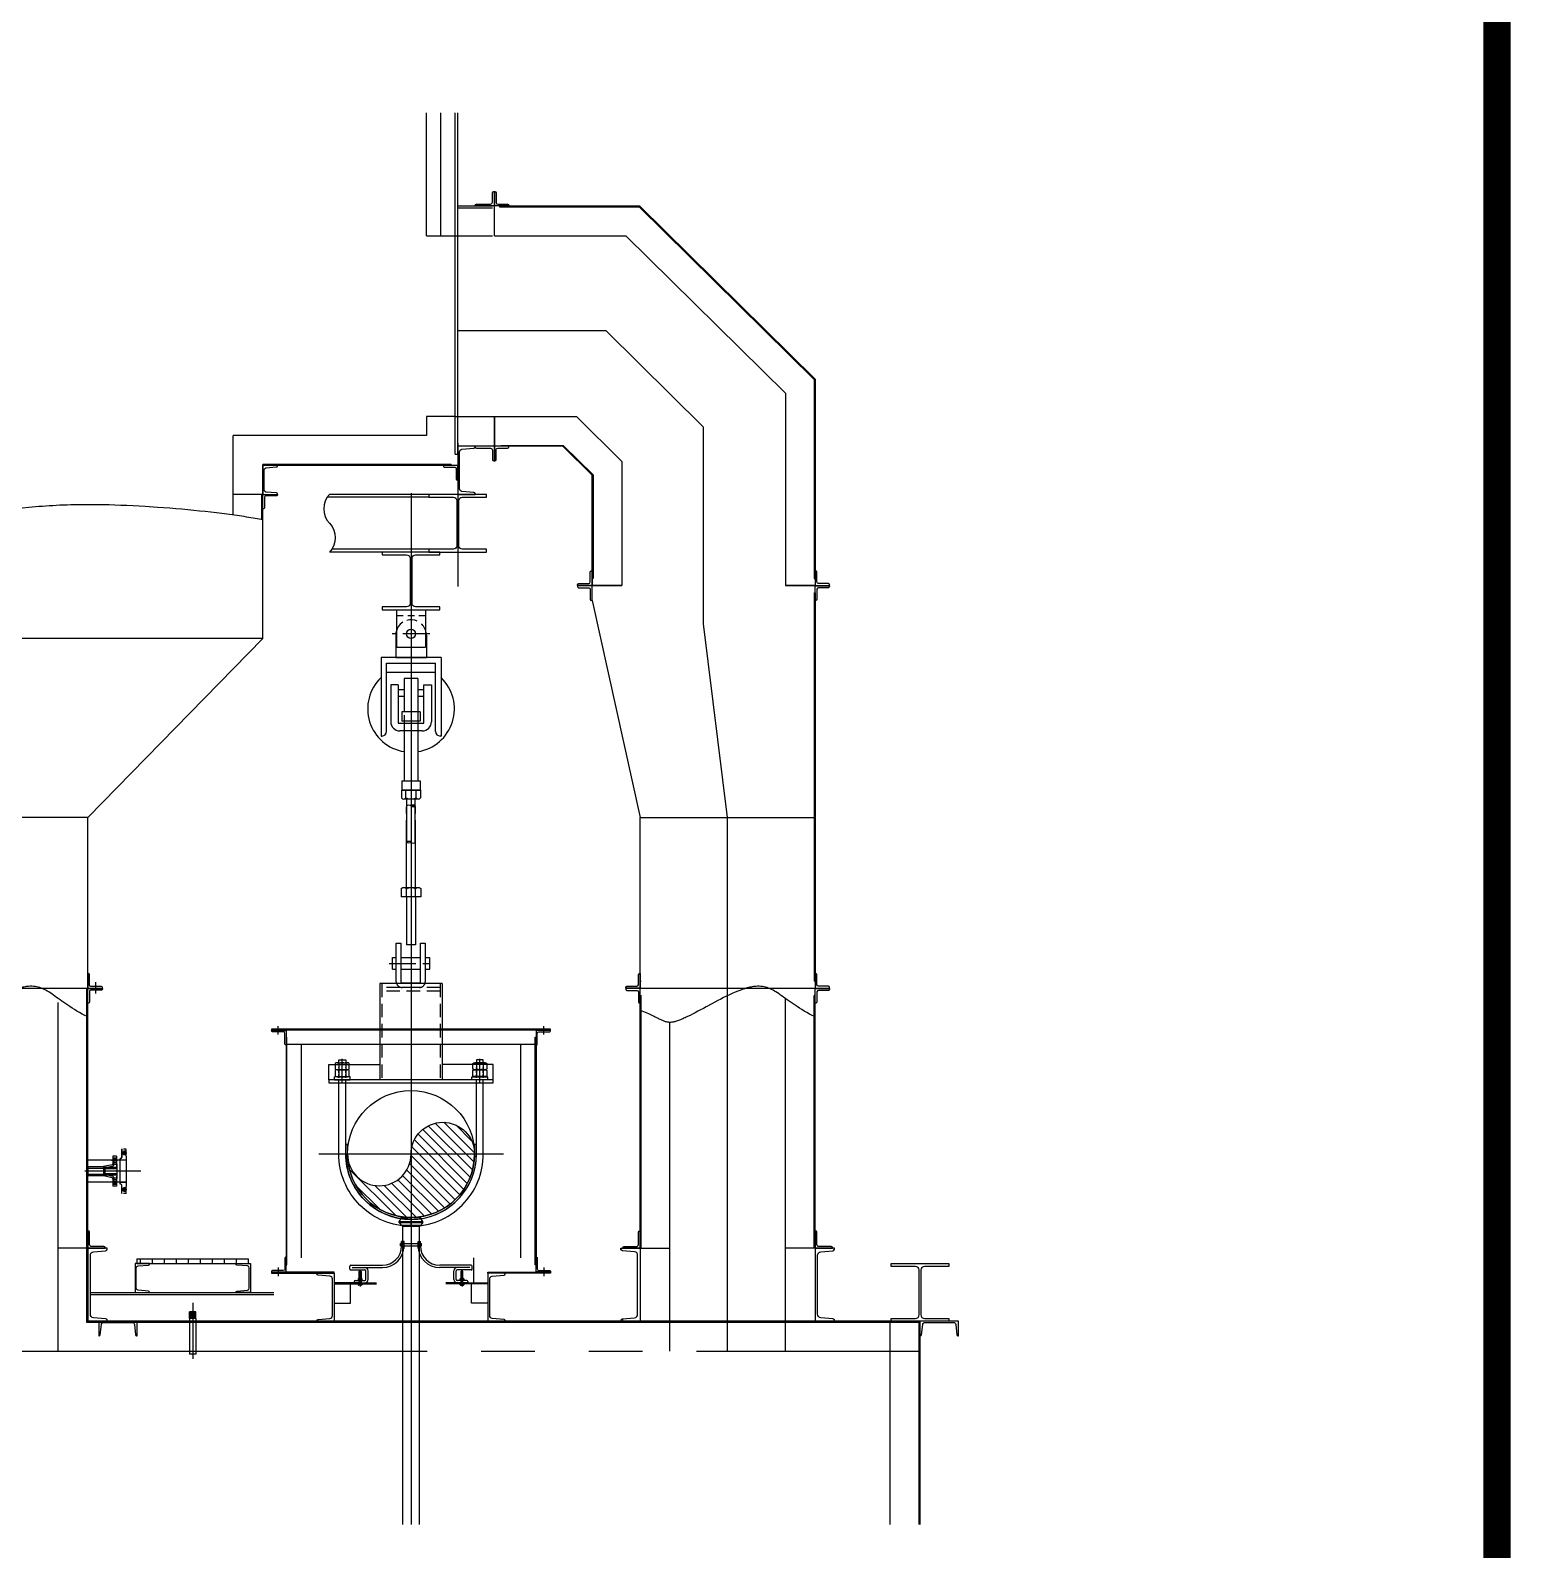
# Model space of a CAD drawing. Header units: millimetres. Extents: x 0 to 134087, y -49114 to 20834.
# Drawn here: x 88689 to 89651, y -39873 to -38886 of the extents above; entities that cross this region are included whole.
import ezdxf

# ---------------------------------------------------------------- set-up
doc = ezdxf.new("R2010")
doc.units = ezdxf.units.MM
doc.header["$LTSCALE"] = 35
for name, pattern in [('CENTER', [7, 4, -1, 1, -1]), ('JNK-CENTER', [34, 30, -1.5, 1, -1.5]), ('JNK-HIDDEN', [3, 2, -1]), ('JNK-PHANTOM', [15, 10, -1, 1, -1, 1, -1]), ('PHA', [30, 20, -2, 2, -2, 2, -2])]:
    doc.linetypes.add(name, pattern=pattern)
for name, color, linetype in [('C', 1, 'CENTER'), ('CEN-R', 1, 'JNK-CENTER'), ('CON-C', 4, 'Continuous'), ('CON-G', 3, 'Continuous'), ('CON-W', 7, 'Continuous'), ('CON-Y', 2, 'Continuous'), ('CONT-Y', 2, 'Continuous'), ('Dim-W', 7, 'Continuous'), ('HID-Y', 2, 'JNK-HIDDEN'), ('MIS-B', 5, 'Continuous'), ('PAN-W', 6, 'PHA'), ('PHA-M', 6, 'JNK-PHANTOM'), ('PHA-W', 7, 'JNK-PHANTOM'), ('REF-R', 2, 'JNK-PHANTOM'), ('rev-1', 2, 'Continuous'), ('STL-OBJT', 7, 'Continuous'), ('TITLE', 7, 'Continuous')]:
    doc.layers.add(name, color=color, linetype=linetype)
doc.layers.add('CONT-G', color=3, linetype='Continuous', lineweight=25)

# ---------------------------------------------------------------- blocks, each defined once
blk = doc.blocks.new('TITLE')
at = {"color": 7, "const_width": 0.707}
blk.add_lwpolyline([(823.317, 17.329), (823.317, 577.171)], dxfattribs=at)
blk = doc.blocks.new('pipesece')
at = {"layer": 'CON-W'}
blk.add_lwpolyline([(0.5, 0, 0.44), (0, 0, -0.44), (-0.5, 0, -0.44), (0, 0)], format="xyb", dxfattribs=at)
blk.add_lwpolyline([(-0.45, 0, 0.31383), (0, 0, 0.31383)], format="xyb", close=True, dxfattribs=at)
blk = doc.blocks.new('A$C59B53160')
at = {"layer": 'PHA-M'}
for p, q in [((-23.6, 235.8, -596.2), (-23.6, 659.9, -596.2)), ((23.6, 235.8, -596.2), (23.6, 659.9, -596.2)), ((-50.8, 229.2, -596.2), (-50.8, 186.1, -596.2)), ((-50.8, 186.1, -596.2), (50.8, 186.1, -596.2)), ((38.4, 235.8, -596.2), (-38.4, 235.8, -596.2)), ((-23.7, 186.1, -596.2), (-23.7, 229.2, -596.2)), ((-23.7, 186.1, -596.2), (-23.7, -63.4, -596.2)), ((23.7, 186.1, -596.2), (23.7, 229.2, -596.2)), ((23.7, 186.1, -596.2), (23.7, -63.4, -596.2)), ((50.8, 229.2, -596.2), (50.8, 186.1, -596.2)), ((-23.7, -63.4, -596.2), (23.7, -63.4, -596.2))]:
    blk.add_line(p, q, dxfattribs=at)
for centre, radius, start, end in [((-37.3, 218.6, -596.2), 17.2, 38.08711, 141.91289), ((0, 189.6, -596.2), 46.2, 59.10912, 120.89088), ((37.3, 218.6, -596.2), 17.2, 38.08711, 141.91289)]:
    blk.add_arc(centre, radius, start, end, dxfattribs=at)
at = {"layer": 'PHA-W', "xscale": 47.25751289335312, "yscale": 47.25751289335312, "zscale": 47.25751289335312}
blk.add_blockref('pipesece', (0, 659.9, -596.2), dxfattribs=at)
blk = doc.blocks.new('pipesec')
at = {"layer": 'CON-W'}
for p, q in [((0.121, 0.485), (0.485, 0.121)), ((0.244, 0.437), (0.437, 0.244)), ((0.248, 0.284), (0.499, 0.033)), ((0.23, 0.153), (0.489, -0.105)), ((0.247, 0.211), (0.498, -0.041)), ((0.012, 0), (0.36, -0.347)), ((0.075, 0.011), (0.394, -0.308)), ((0.126, 0.034), (0.425, -0.264)), ((0.169, 0.066), (0.451, -0.216)), ((0.204, 0.105), (0.473, -0.163)), ((-0.193, -0.092), (0.181, -0.466)), ((-0.156, -0.055), (0.232, -0.443)), ((-0.111, -0.026), (0.279, -0.415)), ((-0.056, -0.006), (0.321, -0.383)), ((-0.243, -0.191), (0.063, -0.496)), ((-0.223, -0.136), (0.125, -0.484)), ((-0.25, -0.258), (-0.008, -0.5)), ((-0.227, -0.355), (-0.105, -0.477))]:
    blk.add_line(p, q, dxfattribs=at)
blk.add_lwpolyline([(0, 0.5, -1), (0, 0, 1), (0, -0.5, 1)], format="xyb", dxfattribs=at)
blk = doc.blocks.new('A$C3B5754AF')
at = {"layer": 'CON-G'}
for p, q in [((-81.1, 32), (-27.5, 32)), ((-72.3, 28.6), (-72.3, -0.6)), ((-36.3, 28.6), (-36.3, -0.6)), ((-81.1, -4), (-27.5, -4)), ((-81.1, -4), (-27.5, -4)), ((-81.1, -40), (-27.5, -40)), ((-72.3, -7.4), (-72.3, -36.6)), ((-36.3, -7.4), (-36.3, -36.6))]:
    blk.add_line(p, q, dxfattribs=at)
for points in [[(-18.3, 28.6, 0.372659), (-36.3, 28.6, 0.186242), (-72.3, 28.6, 0.372659), (-90.3, 28.6), (-90.3, -0.6, 0.372659), (-72.3, -0.6, 0.186242), (-36.3, -0.6, 0.372659), (-18.3, -0.6)], [(-18.3, -7.4, 0.372659), (-36.3, -7.4, 0.186242), (-72.3, -7.4, 0.372659), (-90.3, -7.4), (-90.3, -36.6, 0.372659), (-72.3, -36.6, 0.186242), (-36.3, -36.6, 0.372659), (-18.3, -36.6)]]:
    blk.add_lwpolyline(points, format="xyb", close=True, dxfattribs=at)
blk = doc.blocks.new('A$C4ECB5571')
at = {"layer": 'CON-W', "color": 3}
for p, q in [((140, 128), (-188, 128)), ((-188, 64), (-188, 128)), ((-188, 64), (140, 64)), ((140, 64), (140, 128))]:
    blk.add_line(p, q, dxfattribs=at)
blk.add_lwpolyline([(-96, 416), (-96, 480), (48, 480), (48, 416)], dxfattribs=at)
at = {"layer": 'Dim-W', "color": 1}
for p, q in [((-24, 0), (-24, 501)), ((-24, 56), (-24, 480))]:
    blk.add_line(p, q, dxfattribs=at)
at = {"layer": 'HID-Y', "color": 2}
for points in [[(-96, 0), (-96, 320)], [(48, 0), (48, 320)]]:
    blk.add_lwpolyline(points, dxfattribs=at)
at = {"layer": 'CON-W', "xscale": 4, "yscale": 4, "zscale": 4}
blk.add_blockref('A$C3B5754AF', (193, 288), dxfattribs=at)
blk = doc.blocks.new('A$C2FB86E72')
at = {"layer": 'C'}
blk.add_line((-114.5, 991.2), (119.8, 991.2), dxfattribs=at)
at = {"layer": 'CEN-R'}
for p, q in [((0, 1089.2), (0, -530.2)), ((480.2, 0), (-480.2, 0))]:
    blk.add_line(p, q, dxfattribs=at)
at = {"layer": 'CON-G'}
for p, q in [((-427.7, 386.2), (-427.7, 466.2)), ((427.7, 386.2), (-427.7, 386.2)), ((-427.7, 386.2), (-427.7, 370.2)), ((-427.7, 370.2), (427.7, 370.2)), ((427.7, 370.2), (427.7, 386.2)), ((-330.2, 50), (-339.7, 50)), ((-339.7, 0), (-339.7, 50)), ((-330.2, 0), (-330.2, 50)), ((339.7, 50), (330.2, 50)), ((330.2, 50), (330.2, 0))]:
    blk.add_line(p, q, dxfattribs=at)
for points in [[(0, -375.7, -0.414214), (-375.7, 0), (-375.7, 370.2)], [(0, -339.7, -0.414214), (-339.7, 0), (-339.7, 370.2)], [(0, -339.7, 0.414214), (339.7, 0), (339.7, 370.2)], [(0, -375.7, 0.414214), (375.7, 0), (375.7, 370.2)]]:
    blk.add_lwpolyline(points, format="xyb", dxfattribs=at)
blk.add_circle((0, 0), 330.2, dxfattribs=at)
for radius in [339.7, 330.2]:
    blk.add_arc((0, 0), radius, 180, 0, dxfattribs=at)
at = {"layer": 'CON-W', "color": 3}
for p, q in [((-427.7, 466.2), (-162, 466.2)), ((427.7, 466.2), (161.9, 466.2)), ((427.7, 386.2), (427.7, 466.2))]:
    blk.add_line(p, q, dxfattribs=at)
at = {"layer": 'CONT-G'}
for p, q in [((-162, 886.2), (-162, 386.2)), ((161.9, 886.2), (-162, 886.2)), ((161.9, 886.2), (161.9, 386.2))]:
    blk.add_line(p, q, dxfattribs=at)
at = {"layer": 'HID-Y', "color": 2}
for p, q in [((-151.6, 886.2), (-151.6, 386.2)), ((151.6, 886.2), (151.6, 386.2)), ((151.6, 866.2), (-151.6, 866.2)), ((151.6, 846.2), (-151.6, 846.2))]:
    blk.add_line(p, q, dxfattribs=at)
at = {"layer": 'MIS-B', "color": 4}
blk.add_line((339.7, 0), (339.7, 50), dxfattribs=at)
at = {"layer": 'PAN-W'}
for p, q in [((-96.9, 1021.2), (-76.9, 1021.2)), ((-96.9, 961.2), (-96.9, 1021.2)), ((-96.9, 961.2), (-76.9, 961.2)), ((-52.9, 1021.2), (50, 1021.2)), ((-52.9, 961.2), (50, 961.2)), ((74, 1021.2), (96.9, 1021.2)), ((74, 961.2), (96.9, 961.2)), ((96.9, 961.2), (96.9, 1021.2))]:
    blk.add_line(p, q, dxfattribs=at)
blk.add_lwpolyline([(-52.9, 896.2, 0.414214), (-46.9, 890.2), (44, 890.2, 0.414214), (50, 896.2), (50, 1096.2), (74, 1096.2), (74, 896.2, -0.414214), (44, 866.2), (-46.9, 866.2, -0.414214), (-76.9, 896.2), (-76.9, 1096.2), (-52.9, 1096.2)], format="xyb", close=True, dxfattribs=at)
at = {"xscale": -660.4, "yscale": 660.4, "zscale": 660.4, "rotation": 90}
blk.add_blockref('pipesec', (0, 0), dxfattribs=at)
at = {"layer": 'CON-W', "yscale": 0.25, "zscale": 0.25}
for p, xscale in [((-351.7, 370.2), 0.25), ((351.7, 370.2), -0.25)]:
    blk.add_blockref('A$C4ECB5571', p, dxfattribs=dict(at, xscale=xscale))
blk = doc.blocks.new('SP-FE2')
at = {"color": 1, "linetype": 'CENTER'}
blk.add_line((97.4, -104.1), (-97.6, -104.1), dxfattribs=at)
at = {"layer": 'CEN-R'}
blk.add_line((0, 58), (0, -1229), dxfattribs=at)
at = {"layer": 'CON-Y'}
blk.add_circle((-0.1, -104.1), 23.8, dxfattribs=at)
for start, end in [(133.81816, 260.83148), (279.1699, 46.18184)]:
    blk.add_arc((0, -494.1), 225.5, start, end, dxfattribs=at)
at = {"layer": 'CONT-Y'}
for p, q in [((-75, 20.9), (-75, -173)), ((-75, 20.9), (75, 20.9)), ((75, 20.9), (75, -173)), ((-40.3, -11.3), (-75, -11.3)), ((18.1, -11.3), (-17.5, -11.3)), ((75, -11.3), (40, -11.3)), ((-79.5, -110.9), (-79.5, -226.9)), ((79.5, -110.9), (79.5, -226.9)), ((156.1, -226.9), (-156.1, -226.9)), ((-156.1, -226.9), (-156.1, -635.6)), ((-79.5, -226.9), (79.5, -226.9)), ((-75, -173), (75, -173)), ((156.1, -226.9), (156.1, -635.6)), ((-127.4, -255.9), (127.4, -255.9)), ((-127.4, -611.6), (-127.4, -255.9)), ((-127.4, -303.9), (127.4, -303.9)), ((127.4, -611.6), (127.4, -255.9)), ((-105.8, -370.1), (-105.8, -561)), ((-66.7, -370.1), (-105.8, -370.1)), ((-66.7, -370.1), (-66.7, -569.1)), ((-66.7, -394), (-35.9, -394)), ((35.9, -336.4), (-35.9, -336.4)), ((-35.9, -336.4), (-35.9, -510.3)), ((35.9, -336.4), (35.9, -510.3)), ((35.9, -394), (66.7, -394)), ((66.7, -569.1), (66.7, -370.1)), ((66.7, -370.1), (105.8, -370.1)), ((105.8, -370.1), (105.8, -561)), ((-66.7, -427.5), (-35.9, -427.5)), ((35.9, -427.5), (66.7, -427.5)), ((47.9, -510.3), (-47.9, -510.3)), ((-47.9, -510.3), (-47.9, -558.2)), ((-35.9, -526.6), (-35.9, -869)), ((35.9, -499), (35.9, -869)), ((47.9, -510.3), (47.9, -558.2)), ((-66.7, -569.1), (66.7, -569.1)), ((57.9, -608.9), (-57.9, -608.9)), ((47.9, -558.2), (-47.9, -558.2)), ((-35.9, -558.2), (-35.9, -569.1)), ((-35.9, -608.9), (-35.9, -869)), ((35.9, -558.2), (35.9, -569.1)), ((35.9, -608.9), (35.9, -869)), ((-156.1, -635.6), (-151.4, -635.6)), ((156.1, -635.6), (151.4, -635.6)), ((-47.9, -869), (47.9, -869)), ((-47.9, -869), (-47.9, -916.9)), ((47.9, -869), (47.9, -916.9)), ((49, -916.9), (-49, -916.9)), ((-49, -916.9), (-49, -957.6)), ((-47.9, -916.9), (47.9, -916.9)), ((-27, -957.6), (-27, -916.9)), ((27, -957.6), (27, -916.9)), ((49, -916.9), (49, -957.6)), ((38, -963.2), (-38, -963.2)), ((25.6, -963.2), (-25.6, -963.2)), ((-22.2, -1186.9), (-22.2, -963.2)), ((22.2, -1186.9), (22.2, -963.2))]:
    blk.add_line(p, q, dxfattribs=at)
for centre, radius, start, end in [((0, -110.9), 79.5, 146.99817, 180), ((0, -110.9), 79.5, 122.59536, 146.99817), ((0, -110.9), 79.5, 66.30972, 106.00822), ((0, -110.9), 79.5, 33.00183, 46.57738), ((0, -110.9), 79.5, 0, 33.00183), ((-151.4, -611.6), 24, 270, 0), ((-57.9, -561), 47.9, 180, 270), ((57.9, -561), 47.9, 270, 0), ((151.4, -611.6), 24, 180, 270), ((-38, -949.6), 13.6, 216.07813, 323.92187), ((0, -894.9), 68.3, 246.67488, 293.32512), ((38, -949.6), 13.6, 216.07813, 323.92187)]:
    blk.add_arc(centre, radius, start, end, dxfattribs=at)
blk.add_ellipse((-11.1, -1186.9), major_axis=(-11.1, 0), ratio=0.480082, dxfattribs=at)
blk.add_ellipse((11.1, -1186.9), major_axis=(11.1, 0), ratio=0.480082, start_param=3.141593, end_param=6.283185, dxfattribs=at)
blk = doc.blocks.new('A$C1C12395C')
at = {"layer": 'CEN-R'}
blk.add_line((0, 0), (0, 44.4), dxfattribs=at)
at = {"layer": 'CONT-G'}
for p, q in [((-61.1, 24.3), (-46.8, 44.4)), ((-61.1, 19.3), (-61.1, 24.3)), ((-61.1, 24.3), (61.1, 24.3)), ((-61.1, 19.3), (61.1, 19.3)), ((-61.1, 19.3), (-51, 5)), ((-44.4, 0), (-51, 5)), ((-51, 5), (51, 5)), ((-46.8, 44.4), (46.8, 44.4)), ((-44.4, 0), (44.4, 0)), ((44.4, 0), (51, 5)), ((61.1, 24.3), (46.8, 44.4)), ((61.1, 19.3), (51, 5)), ((61.1, 19.3), (61.1, 24.3))]:
    blk.add_line(p, q, dxfattribs=at)
blk = doc.blocks.new("4'' O2")
at = {"layer": 'CEN-R'}
blk.add_line((275.61, 0), (0, 0), dxfattribs=at)
at = {"layer": 'CON-Y'}
for p, q in [((176, 71.15), (176, 114.5)), ((176, 114.5), (176, 71.95)), ((200, 57.15), (0, 57.15)), ((167, -67.45), (167, 67.45)), ((171.5, 67.45), (167, 67.45)), ((200, 58.05), (167, 58.05)), ((200, -78.6), (200, 78.6)), ((200, -78.6), (200, 78.6)), ((200, -57.15), (0, -57.15)), ((200, -58.05), (167, -58.05)), ((171.5, -67.45), (167, -67.45)), ((176, -114.5), (176, -71.95)), ((200, -78.6), (198.4, -78.6)), ((198.4, -114.5), (198.4, -78.6))]:
    blk.add_line(p, q, dxfattribs=at)
for centre, start, end in [((171.5, 71.95), 270, 0), ((171.5, -71.95), 0, 90)]:
    blk.add_arc(centre, 4.5, start, end, dxfattribs=at)
at = {"layer": 'HID-Y', "ltscale": 0.2}
for p, q in [((203, 95.25), (173, 95.25)), ((198.4, 114.5), (176, 114.5)), ((198.4, 104.75), (176, 104.75)), ((198.4, 85.75), (176, 85.75)), ((198.4, 78.6), (198.4, 114.5)), ((200, 78.6), (198.4, 78.6)), ((203, -95.25), (173, -95.25)), ((198.4, -85.75), (176, -85.75)), ((198.4, -104.75), (176, -104.75)), ((198.4, -114.5), (176, -114.5))]:
    blk.add_line(p, q, dxfattribs=at)
for points in [[(198.4, 85.75), (198.4, 104.75), (176, 85.75), (176, 104.75)], [(198.4, -104.75), (198.4, -85.75), (176, -104.75), (176, -85.75)]]:
    blk.add_solid(points, dxfattribs=at)
blk = doc.blocks.new('N-FLG SIDE 1.00 300 WNRF')
at = {"layer": 'CEN-R'}
for p, q in [((-44.5, 2), (-44.5, -19.5)), ((0, 21.8), (0, -163.5)), ((44.5, 2), (44.5, -19.5))]:
    blk.add_line(p, q, dxfattribs=at)
at = {"layer": 'CON-Y'}
for p, q in [((-25.4, 0), (-25.4, -1.6)), ((-25.4, 0), (25.4, 0)), ((-13.3, 0), (-13.3, -61.9)), ((13.3, 0), (13.3, -61.9)), ((25.4, 0), (25.4, -1.6)), ((-62, -1.6), (-62, -17.5)), ((-62, -1.6), (-25.4, -1.6)), ((-62, -17.5), (-30.5, -17.5)), ((-54, -1.6), (-54, -17.5)), ((-34.9, -1.6), (-34.9, -17.5)), ((-26.1, -21), (-16.8, -61.9)), ((-16.8, -61.9), (16.8, -61.9)), ((26.1, -21), (16.8, -61.9)), ((25.4, -1.6), (62, -1.6)), ((30.5, -17.5), (62, -17.5)), ((35, -1.6), (35, -17.5)), ((54, -1.6), (54, -17.5)), ((62, -1.6), (62, -17.5)), ((-16.7, -150), (16.7, -150))]:
    blk.add_line(p, q, dxfattribs=at)
blk.add_lwpolyline([(-16.7, -150), (-16.7, -61.9), (16.7, -61.9), (16.7, -150)], dxfattribs=at)
for centre, start, end in [((-30.5, -22), 12.87675, 90), ((30.5, -22), 90, 167.12325)]:
    blk.add_arc(centre, 4.5, start, end, dxfattribs=at)
blk = doc.blocks.new('A$C3C2347C1')
at = {"layer": 'CON-G'}
blk.add_blockref('N-FLG SIDE 1.00 300 WNRF', (0, 150), dxfattribs=at)
blk = doc.blocks.new('N-FLG SIDE 1.50 300 WNRF')
at = {"layer": 'CEN-R'}
for p, q in [((-57.1, 3), (-57.1, -27)), ((0, 15), (0, -166)), ((57.2, 3), (57.2, -27))]:
    blk.add_line(p, q, dxfattribs=at)
at = {"layer": 'CON-G'}
blk.add_line((-24.2, -68.3), (24.2, -68.3), dxfattribs=at)
at = {"layer": 'CON-Y'}
for p, q in [((-36.5, 0), (-36.5, -1.6)), ((-36.5, 0), (36.5, 0)), ((-20.4, 0), (-20.4, -68.3)), ((20.5, 0), (20.5, -68.3)), ((36.5, 0), (36.5, -1.6)), ((-78, -1.6), (-36.5, -1.6)), ((-78, -1.6), (-78, -21)), ((-78, -21), (-38.5, -21)), ((-68.1, -1.6), (-68.1, -21)), ((-46.1, -1.6), (-46.1, -21)), ((-34.2, -24.5), (-24.2, -68.3)), ((-24.2, -68.3), (24.2, -68.3)), ((-24.2, -150), (-24.2, -68.3)), ((34.2, -24.5), (24.2, -68.3)), ((24.2, -68.3), (24.2, -150)), ((36.5, -1.6), (78, -1.6)), ((38.5, -21), (78, -21)), ((46.2, -1.6), (46.2, -21)), ((68.2, -1.6), (68.2, -21)), ((78, -1.6), (78, -21)), ((-24.2, -150), (24.2, -150))]:
    blk.add_line(p, q, dxfattribs=at)
for centre, start, end in [((-38.5, -25.5), 12.86184, 90), ((38.5, -25.5), 90, 167.13816)]:
    blk.add_arc(centre, 4.5, start, end, dxfattribs=at)
blk = doc.blocks.new('A$C0E694495')
at = {"layer": 'CON-G'}
blk.add_blockref('N-FLG SIDE 1.50 300 WNRF', (0, 150), dxfattribs=at)
blk = doc.blocks.new('seal boots-1')
at = {"layer": 'CEN-R'}
for p, q in [((-265, -146.2), (-265, -233.6)), ((265, -146.2), (265, -233.6))]:
    blk.add_line(p, q, dxfattribs=at)
at = {"layer": 'CON-C'}
for p, q in [((-55, -22.9), (-55, -10.4)), ((-55, -10.4), (55, -10.4)), ((-55, -22.9), (55, -22.9)), ((55, -22.9), (55, -10.4))]:
    blk.add_line(p, q, dxfattribs=at)
at = {"layer": 'CON-G'}
for p, q in [((-49, -23), (-49, 0)), ((-36.5, 0), (-49, 0)), ((-36.5, -35.5), (-36.5, 0)), ((36.5, -35.5), (36.5, 0)), ((36.5, 0), (49, 0)), ((49, -23), (49, 0)), ((-318, -143), (-318, -128)), ((-313, -123), (-149, -123)), ((-313, -148), (-240, -148)), ((-305.5, -135.5), (-149, -135.5)), ((-260, -155.9), (-270, -155.9)), ((-235, -197.4), (-235, -153)), ((-222.5, -197.4), (-222.5, -153)), ((313, -123), (149, -123)), ((305.5, -135.5), (149, -135.5)), ((222.5, -197.4), (222.5, -153)), ((235, -197.4), (235, -153)), ((313, -148), (240, -148)), ((260, -155.9), (270, -155.9)), ((318, -143), (318, -128)), ((-260, -214.9), (-400, -214.9)), ((-290, -202.4), (-240, -202.4)), ((-272.4, -192.4), (-257.6, -192.4)), ((-272.4, -202.4), (-257.6, -202.4)), ((-257.6, -226.9), (-272.4, -226.9)), ((-270, -193.3), (-270, -201.5)), ((-260, -193.3), (-260, -201.5)), ((290, -202.4), (240, -202.4)), ((272.4, -192.4), (257.6, -192.4)), ((272.4, -202.4), (257.6, -202.4)), ((257.6, -226.9), (272.4, -226.9)), ((260, -193.3), (260, -201.5)), ((260, -214.9), (400, -214.9)), ((270, -193.3), (270, -201.5))]:
    blk.add_line(p, q, dxfattribs=at)
at = {"layer": 'CON-G', "color": 7}
for points in [[(-270, -216.6), (-269, -214.9), (-269, -154.9)], [(-260, -216.6), (-261, -214.9), (-261, -154.9)], [(260, -216.6), (261, -214.9), (261, -154.9)], [(270, -216.6), (269, -214.9), (269, -154.9)]]:
    blk.add_lwpolyline(points, dxfattribs=at)
at = {"layer": 'CON-G'}
for points in [[(-270, -226), (-270, -155.9), (-269, -154.9), (-261, -154.9), (-260, -155.9), (-260, -226)], [(270, -226), (270, -155.9), (269, -154.9), (261, -154.9), (260, -155.9), (260, -226)], [(-400, -219.9), (-180, -219.9)], [(-400, -319.9), (-315, -319.9), (-315, -219.9)], [(400, -219.9), (180, -219.9)], [(400, -319.9), (315, -319.9), (315, -219.9)]]:
    blk.add_lwpolyline(points, dxfattribs=at)
for points in [[(-295, -207.4), (-295, -209.9, 0.414214), (-290, -214.9), (-180, -214.9)], [(295, -207.4), (295, -209.9, -0.414214), (290, -214.9), (180, -214.9)]]:
    blk.add_lwpolyline(points, format="xyb", dxfattribs=at)
for points in [[(-255, -193.3, 0.372659), (-260, -193.3, 0.186242), (-270, -193.3, 0.372659), (-275, -193.3), (-275, -201.5, 0.372659), (-270, -201.5, 0.186242), (-260, -201.5, 0.372659), (-255, -201.5)], [(-275, -226, 0.372659), (-270, -226, 0.186242), (-260, -226, 0.372659), (-255, -226), (-255, -219.9), (-275, -219.9)], [(255, -193.3, -0.372659), (260, -193.3, -0.186242), (270, -193.3, -0.372659), (275, -193.3), (275, -201.5, -0.372659), (270, -201.5, -0.186242), (260, -201.5, -0.372659), (255, -201.5)], [(275, -226, -0.372659), (270, -226, -0.186242), (260, -226, -0.372659), (255, -226), (255, -219.9), (275, -219.9)]]:
    blk.add_lwpolyline(points, format="xyb", close=True, dxfattribs=at)
for centre, radius, start, end in [((-149, -23), 100, 270, 0), ((-149, -23), 112.5, 270, 0), ((149, -23), 112.5, 180, 270), ((149, -23), 100, 180, 270), ((-313, -128), 5, 90, 180), ((-313, -143), 5, 180, 270), ((-240, -153), 17.5, 0, 90), ((-240, -153), 5, 0, 90), ((240, -153), 17.5, 90, 180), ((240, -153), 5, 90, 180), ((313, -128), 5, 0, 90), ((313, -143), 5, 270, 0), ((-290, -207.4), 5, 90, 180), ((-240, -197.4), 5, 270, 0), ((-240, -197.4), 17.5, 270, 0), ((240, -197.4), 17.5, 180, 270), ((240, -197.4), 5, 180, 270), ((290, -207.4), 5, 0, 90)]:
    blk.add_arc(centre, radius, start, end, dxfattribs=at)
at = {"layer": 'CONT-G'}
for points in [[(-400, -164.9), (-400, -414.9), (-490, -414.9), (-490, -411.9, -0.388879), (-483.6, -404.9), (-421.8, -399.5, 0.388879), (-409, -385.5), (-409, -194.3, 0.388879), (-421.8, -180.3), (-483.6, -174.9, -0.388879), (-490, -167.9), (-490, -164.9)], [(400, -164.9), (400, -414.9), (490, -414.9), (490, -411.9, 0.388879), (483.6, -404.9), (421.8, -399.5, -0.388879), (409, -385.5), (409, -194.3, -0.388879), (421.8, -180.3), (483.6, -174.9, 0.388879), (490, -167.9), (490, -164.9)]]:
    blk.add_lwpolyline(points, format="xyb", close=True, dxfattribs=at)
at = {"layer": 'PHA-M'}
blk.add_line((325, -84.9), (325, -214.9), dxfattribs=at)

msp = doc.modelspace()

# ---------------------------------------------------------------- hatches: boundary and pattern name
at = {"layer": 'Dim-W'}
h = msp.add_hatch(dxfattribs=at)
h.set_pattern_fill('ANSI31', color=256, scale=62.5, angle=45)
h.set_pattern_definition([(90, (65815.639, -42599.3895), (-7.8125, 1e-15), [])])
h.paths.add_polyline_path([(88758.6594, -39684.363), (88831.1594, -39684.363), (88831.1594, -39687.488), (88758.6594, -39687.488)])

# ---------------------------------------------------------------- linework, layer by layer
at = {"layer": 'CEN-R'}
for p, q in [((89063.5238, -39081.238), (88967.1594, -39081.238)), ((89063.5238, -39081.238), (89126.9094, -39143.8054)), ((89126.9094, -39271.613), (89126.9094, -39143.8054)), ((88967.1594, -39154.2567), (88967.1594, -39247.2909)), ((88936.7844, -39186.738), (88936.7844, -39543.613)), ((88936.7844, -39224.238), (88936.7844, -39543.613)), ((89142.5344, -39397.488), (89126.9094, -39271.613)), ((89142.5344, -39744.488), (89142.5344, -39397.488)), ((89142.5344, -39744.488), (89142.5344, -39489.613)), ((88850.5344, -39538.613), (88850.5344, -39533.113)), ((89023.0344, -39538.613), (89023.0344, -39533.113)), ((88936.7844, -39556.2163), (88936.7844, -39676.2663)), ((88996.8094, -39616.2413), (88876.7594, -39616.2413)), ((88936.7844, -39663.0726), (88936.7844, -39857.0393)), ((88850.5344, -39690.113), (88850.5344, -39695.613)), ((89023.0344, -39690.113), (89023.0344, -39695.613)), ((88794.9094, -39713.0406), (88794.9094, -39749.3821))]:
    msp.add_line(p, q, dxfattribs=at)
at = {"layer": 'CON-G'}
for p, q in [((88965.5344, -39161.238), (88965.5344, -38939.5576)), ((88967.1594, -39161.238), (88967.1594, -38939.5576)), ((88994.1594, -38999.988), (88994.1594, -39000.613)), ((88994.1594, -39000.613), (89085.0475, -39000.613)), ((89000.2844, -38999.988), (89085.304, -38999.988)), ((89085.0475, -39000.613), (89198.7844, -39112.8818)), ((89085.304, -38999.988), (89199.4094, -39112.6205)), ((89198.7844, -39112.8818), (89198.7844, -39242.238)), ((89199.4094, -39112.6205), (89199.4094, -39246.613)), ((88995.2844, -39155.613), (88995.2844, -39156.238)), ((88995.2844, -39155.613), (89035.6683, -39155.613)), ((89035.4094, -39156.238), (89000.2844, -39156.238)), ((89054.4094, -39174.988), (89035.4094, -39156.238)), ((89035.6683, -39155.613), (89055.0344, -39174.7291)), ((88962.7844, -39167.988), (88840.5344, -39167.988)), ((88840.5344, -39187.488), (88840.5344, -39167.988)), ((88967.1594, -39168.738), (88849.0286, -39168.738)), ((88962.7844, -39167.988), (88932.9094, -39167.988)), ((88967.1594, -39168.738), (88932.9094, -39168.738)), ((89054.4094, -39246.613), (89054.4094, -39174.988)), ((89055.0344, -39174.7291), (89055.0344, -39242.238)), ((88840.5344, -39187.488), (88839.9094, -39187.488)), ((88839.9094, -39203.8975), (88839.9094, -39187.488)), ((88840.5344, -39187.488), (88839.9094, -39187.488)), ((88840.5344, -39281.238), (88840.5344, -39187.488)), ((88948.4094, -39189.363), (88882.3021, -39189.363)), ((88948.4094, -39187.488), (88883.7959, -39187.488)), ((88948.4094, -39223.113), (88885.2897, -39223.113)), ((88948.4094, -39224.988), (88883.7959, -39224.988)), ((89055.0344, -39242.238), (89054.4094, -39242.238)), ((89198.7844, -39242.238), (89199.4094, -39242.238)), ((89198.7844, -39251.363), (89199.4094, -39251.363)), ((89054.4094, -39256.363), (89085.6594, -39397.488)), ((88840.5344, -39281.238), (88499.2844, -39281.238)), ((88726.7844, -39397.488), (88840.5344, -39281.238)), ((88726.7844, -39397.488), (88613.0344, -39397.488)), ((88726.7844, -39725.738), (88726.7844, -39397.488)), ((89085.6594, -39508.363), (89085.6594, -39397.488)), ((89085.6594, -39397.488), (89199.4094, -39397.488)), ((88726.7844, -39508.738), (88613.0344, -39508.738)), ((88726.1594, -39725.738), (88726.1594, -39508.738)), ((88731.7844, -39504.561), (88731.7844, -39511.9207)), ((89085.6594, -39503.988), (89086.2844, -39503.988)), ((89199.4094, -39508.738), (89085.6594, -39508.738)), ((89199.4094, -39503.988), (89198.7844, -39503.988)), ((89085.6594, -39513.113), (89086.2844, -39513.113)), ((89085.6594, -39677.488), (89085.6594, -39513.113)), ((89086.2844, -39677.488), (89086.2844, -39513.113)), ((89198.7844, -39677.488), (89198.7844, -39513.113)), ((89199.4094, -39513.113), (89198.7844, -39513.113)), ((89199.4094, -39677.488), (89199.4094, -39513.113)), ((88728.4094, -39706.238), (88847.5344, -39706.238)), ((88728.4094, -39707.5505), (88847.5344, -39707.5505)), ((89267.5344, -39724.988), (88726.1594, -39724.988)), ((89267.5344, -39725.738), (88726.1594, -39725.738)), ((88739.2844, -39724.988), (88739.2844, -39723.563)), ((88797.0032, -39718.738), (88792.8157, -39718.738)), ((88792.8157, -39723.113), (88792.8157, -39718.738)), ((88792.8157, -39723.113), (88792.8157, -39746.363)), ((88797.0032, -39723.113), (88792.8157, -39723.113)), ((88797.0032, -39723.113), (88797.0032, -39718.738)), ((88797.0032, -39723.113), (88797.0032, -39746.363)), ((89074.4094, -39724.988), (89074.4094, -39723.563)), ((89211.9094, -39724.988), (89211.9094, -39723.563)), ((89266.7844, -39724.988), (89266.7844, -39857.0393)), ((89267.5344, -39724.988), (89267.5344, -39857.0393)), ((88797.0032, -39746.363), (88792.8157, -39746.363))]:
    msp.add_line(p, q, dxfattribs=at)
for points in [[(88990.9094, -38999.988), (88990.9094, -38990.613), (88991.2844, -38990.613, -0.41421356), (88992.0344, -38991.363), (88992.0344, -38997.8005, 0.41421356), (88993.0969, -38998.863), (88999.5344, -38998.863, -0.41421356), (89000.2844, -38999.613), (89000.2844, -38999.988)], [(88990.9094, -39156.238), (88990.9094, -39165.613), (88991.2844, -39165.613, 0.41421356), (88992.0344, -39164.863), (88992.0344, -39158.4255, -0.41421356), (88993.0969, -39157.363), (88999.5344, -39157.363, 0.41421356), (89000.2844, -39156.613), (89000.2844, -39156.238)], [(88840.5344, -39168.738), (88840.5344, -39187.488), (88849.9094, -39187.488), (88849.9094, -39187.1853, 0.38887873), (88849.3389, -39186.5627), (88842.488, -39185.9633, -0.38887873), (88841.3469, -39184.718), (88841.3469, -39171.508, -0.38887873), (88842.488, -39170.2628), (88849.3389, -39169.6634, 0.38887873), (88849.9094, -39169.0408), (88849.9094, -39168.738)], [(88957.7844, -39168.738), (88957.7844, -39169.1755, 0.41421356), (88958.3469, -39169.738), (88965.2844, -39169.738, -0.41421356), (88966.1594, -39170.613), (88966.1594, -39177.5505, 0.41421356), (88966.7219, -39178.113), (88967.1594, -39178.113), (88967.1594, -39168.738)], [(88849.9094, -39187.488), (88849.9094, -39187.9255, -0.41421356), (88849.3469, -39188.488), (88842.4094, -39188.488, 0.41421356), (88841.5344, -39189.363), (88841.5344, -39196.3005, -0.41421356), (88840.9719, -39196.863), (88840.5344, -39196.863), (88840.5344, -39187.488)], [(88985.9094, -39224.988), (88985.9094, -39223.113), (88970.0344, -39223.113, -0.41421356), (88967.7844, -39220.863), (88967.7844, -39191.613, -0.41421356), (88970.0344, -39189.363), (88985.9094, -39189.363), (88985.9094, -39187.488), (88948.4094, -39187.488), (88948.4094, -39189.363), (88964.2844, -39189.363, -0.41421356), (88966.5344, -39191.613), (88966.5344, -39220.863, -0.41421356), (88964.2844, -39223.113), (88948.4094, -39223.113), (88948.4094, -39224.988)], [(88955.5344, -39262.488), (88955.5344, -39260.613), (88939.6594, -39260.613, -0.41421356), (88937.4094, -39258.363), (88937.4094, -39229.113, -0.41421356), (88939.6594, -39226.863), (88955.5344, -39226.863), (88955.5344, -39224.988), (88918.0344, -39224.988), (88918.0344, -39226.863), (88933.9094, -39226.863, -0.41421356), (88936.1594, -39229.113), (88936.1594, -39258.363, -0.41421356), (88933.9094, -39260.613), (88918.0344, -39260.613), (88918.0344, -39262.488)], [(89054.4094, -39246.613), (89045.0344, -39246.613), (89045.0344, -39246.238, -0.41421356), (89045.7844, -39245.488), (89052.2219, -39245.488, 0.41421356), (89053.2844, -39244.4255), (89053.2844, -39237.988, -0.41421356), (89054.0344, -39237.238), (89054.4094, -39237.238)], [(89199.4094, -39246.613), (89208.7844, -39246.613), (89208.7844, -39246.238, 0.41421356), (89208.0344, -39245.488), (89201.5969, -39245.488, -0.41421356), (89200.5344, -39244.4255), (89200.5344, -39237.988, 0.41421356), (89199.7844, -39237.238), (89199.4094, -39237.238)], [(89054.4094, -39246.988), (89045.0344, -39246.988), (89045.0344, -39247.363, 0.41421356), (89045.7844, -39248.113), (89052.2219, -39248.113, -0.41421356), (89053.2844, -39249.1755), (89053.2844, -39255.613, 0.41421356), (89054.0344, -39256.363), (89054.4094, -39256.363)], [(89199.4094, -39246.988), (89208.7844, -39246.988), (89208.7844, -39247.363, -0.41421356), (89208.0344, -39248.113), (89201.5969, -39248.113, 0.41421356), (89200.5344, -39249.1755), (89200.5344, -39255.613, -0.41421356), (89199.7844, -39256.363), (89199.4094, -39256.363)], [(88736.1594, -39508.363), (88736.1594, -39507.9255, 0.41421356), (88735.5969, -39507.363), (88728.6594, -39507.363, -0.41421356), (88727.7844, -39506.488), (88727.7844, -39499.5505, 0.41421356), (88727.2219, -39498.988), (88726.7844, -39498.988), (88726.7844, -39508.363)], [(89085.6594, -39508.363), (89076.2844, -39508.363), (89076.2844, -39507.988, -0.41421356), (89077.0344, -39507.238), (89083.4719, -39507.238, 0.41421356), (89084.5344, -39506.1755), (89084.5344, -39499.738, -0.41421356), (89085.2844, -39498.988), (89085.6594, -39498.988)], [(89199.4094, -39508.363), (89208.7844, -39508.363), (89208.7844, -39507.988, 0.41421356), (89208.0344, -39507.238), (89201.5969, -39507.238, -0.41421356), (89200.5344, -39506.1755), (89200.5344, -39499.738, 0.41421356), (89199.7844, -39498.988), (89199.4094, -39498.988)], [(88736.1594, -39508.738), (88736.1594, -39509.1755, -0.41421356), (88735.5969, -39509.738), (88728.6594, -39509.738, 0.41421356), (88727.7844, -39510.613), (88727.7844, -39517.5505, -0.41421356), (88727.2219, -39518.113), (88726.7844, -39518.113), (88726.7844, -39508.738)], [(89085.6594, -39508.738), (89076.2844, -39508.738), (89076.2844, -39509.113, 0.41421356), (89077.0344, -39509.863), (89083.4719, -39509.863, -0.41421356), (89084.5344, -39510.9255), (89084.5344, -39517.363, 0.41421356), (89085.2844, -39518.113), (89085.6594, -39518.113)], [(89199.4094, -39508.738), (89208.7844, -39508.738), (89208.7844, -39509.113, -0.41421356), (89208.0344, -39509.863), (89201.5969, -39509.863, 0.41421356), (89200.5344, -39510.9255), (89200.5344, -39517.363, -0.41421356), (89199.7844, -39518.113), (89199.4094, -39518.113)], [(88855.5344, -39535.988), (88855.5344, -39545.363), (88855.2844, -39545.363, -0.41421356), (88854.7844, -39544.863), (88854.7844, -39537.8005, 0.41421356), (88853.7219, -39536.738), (88846.6594, -39536.738, -0.41421356), (88846.1594, -39536.238), (88846.1594, -39535.988)], [(89018.0344, -39535.988), (89018.0344, -39545.363), (89018.2844, -39545.363, 0.41421356), (89018.7844, -39544.863), (89018.7844, -39537.8005, -0.41421356), (89019.8469, -39536.738), (89026.9094, -39536.738, 0.41421356), (89027.4094, -39536.238), (89027.4094, -39535.988)], [(88726.7844, -39677.488), (88738.0344, -39677.488), (88738.0344, -39677.238, 0.41421356), (88737.1594, -39676.363), (88729.1594, -39676.363, -0.41421356), (88727.9094, -39675.113), (88727.9094, -39667.113, 0.41421356), (88727.0344, -39666.238), (88726.7844, -39666.238)], [(89085.6594, -39677.488), (89074.4094, -39677.488), (89074.4094, -39677.238, -0.41421356), (89075.2844, -39676.363), (89083.2844, -39676.363, 0.41421356), (89084.5344, -39675.113), (89084.5344, -39667.113, -0.41421356), (89085.4094, -39666.238), (89085.6594, -39666.238)], [(89199.4094, -39677.488), (89210.6594, -39677.488), (89210.6594, -39677.238, 0.41421356), (89209.7844, -39676.363), (89201.7844, -39676.363, -0.41421356), (89200.5344, -39675.113), (89200.5344, -39667.113, 0.41421356), (89199.6594, -39666.238), (89199.4094, -39666.238)], [(88726.7844, -39677.488), (88726.7844, -39724.988), (88739.2844, -39724.988), (88739.2844, -39724.4321, 0.38887873), (88738.2575, -39723.3114), (88730.4633, -39722.6295, -0.38887873), (88728.4094, -39720.3881), (88728.4094, -39682.088, -0.38887873), (88730.4633, -39679.8465), (88738.2575, -39679.1646, 0.38887873), (88739.2844, -39678.0439), (88739.2844, -39677.488)], [(89085.6594, -39677.488), (89085.6594, -39724.988), (89073.1594, -39724.988), (89073.1594, -39724.4321, -0.38887873), (89074.1864, -39723.3114), (89081.9805, -39722.6295, 0.38887873), (89084.0344, -39720.3881), (89084.0344, -39682.088, 0.38887873), (89081.9805, -39679.8465), (89074.1864, -39679.1646, -0.38887873), (89073.1594, -39678.0439), (89073.1594, -39677.488)], [(89199.4094, -39677.488), (89199.4094, -39724.988), (89211.9094, -39724.988), (89211.9094, -39724.4321, 0.38887873), (89210.8825, -39723.3114), (89203.0883, -39722.6295, -0.38887873), (89201.0344, -39720.3881), (89201.0344, -39682.088, -0.38887873), (89203.0883, -39679.8465), (89210.8825, -39679.1646, 0.38887873), (89211.9094, -39678.0439), (89211.9094, -39677.488)], [(88757.4094, -39687.488), (88757.4094, -39706.238), (88766.7844, -39706.238), (88766.7844, -39705.9353, 0.38887873), (88766.2139, -39705.3127), (88759.363, -39704.7133, -0.38887873), (88758.2219, -39703.468), (88758.2219, -39690.258, -0.38887873), (88759.363, -39689.0128), (88766.2139, -39688.4134, 0.38887873), (88766.7844, -39687.7908), (88766.7844, -39687.488)], [(88832.4094, -39687.488), (88832.4094, -39706.238), (88823.0344, -39706.238), (88823.0344, -39705.9353, -0.38887873), (88823.605, -39705.3127), (88830.4559, -39704.7133, 0.38887873), (88831.5969, -39703.468), (88831.5969, -39690.258, 0.38887873), (88830.4559, -39689.0128), (88823.605, -39688.4134, -0.38887873), (88823.0344, -39687.7908), (88823.0344, -39687.488)], [(88855.5344, -39692.738), (88855.5344, -39683.363), (88855.2844, -39683.363, 0.41421356), (88854.7844, -39683.863), (88854.7844, -39690.9255, -0.41421356), (88853.7219, -39691.988), (88846.6594, -39691.988, 0.41421356), (88846.1594, -39692.488), (88846.1594, -39692.738)], [(89018.0344, -39692.738), (89018.0344, -39683.363), (89018.2844, -39683.363, -0.41421356), (89018.7844, -39683.863), (89018.7844, -39690.9255, 0.41421356), (89019.8469, -39691.988), (89026.9094, -39691.988, -0.41421356), (89027.4094, -39692.488), (89027.4094, -39692.738)], [(89248.7844, -39724.988), (89248.7844, -39723.113), (89264.6594, -39723.113, 0.41421356), (89266.9094, -39720.863), (89266.9094, -39691.613, 0.41421356), (89264.6594, -39689.363), (89248.7844, -39689.363), (89248.7844, -39687.488), (89286.2844, -39687.488), (89286.2844, -39689.363), (89270.4094, -39689.363, 0.41421356), (89268.1594, -39691.613), (89268.1594, -39720.863, 0.41421356), (89270.4094, -39723.113), (89286.2844, -39723.113), (89286.2844, -39724.988)]]:
    msp.add_lwpolyline(points, format="xyb", close=True, dxfattribs=at)
for points in [[(89198.7844, -39251.363), (89198.7844, -39271.573), (89198.7844, -39489.573), (89198.7844, -39503.988)], [(89199.4094, -39251.363), (89199.4094, -39271.613), (89199.4094, -39489.613), (89199.4094, -39503.988)]]:
    msp.add_lwpolyline(points, dxfattribs=at)
for points in [[(89027.4094, -39534.988), (88846.1594, -39534.988), (88846.1594, -39535.613), (89027.4094, -39535.613)], [(88855.5344, -39688.363), (88856.1594, -39688.363), (88856.1594, -39540.363), (88855.5344, -39540.363)], [(89018.0344, -39688.363), (89017.4094, -39688.363), (89017.4094, -39540.363), (89018.0344, -39540.363)], [(88886.7844, -39693.113), (88846.1594, -39693.113), (88846.1594, -39693.738), (88886.7844, -39693.738)], [(88986.7844, -39693.113), (89027.4094, -39693.113), (89027.4094, -39693.738), (88986.7844, -39693.738)]]:
    msp.add_lwpolyline(points, close=True, dxfattribs=at)
for points in [[(88758.7844, -39734.363), (88758.7844, -39724.988), (88733.7844, -39724.988), (88733.7844, -39734.363), (88734.1378, -39734.363, 0.38386404), (88734.8215, -39733.7474), (88735.5326, -39726.9818, -0.38386404), (88736.9001, -39725.7505), (88755.6688, -39725.7505, -0.38386404), (88757.0362, -39726.9818), (88757.7473, -39733.7474, 0.38386404), (88758.4311, -39734.363), (88758.7844, -39734.363)], [(89292.5344, -39734.363), (89292.5344, -39724.988), (89267.5344, -39724.988), (89267.5344, -39734.363), (89267.8878, -39734.363, 0.38386404), (89268.5715, -39733.7474), (89269.2826, -39726.9818, -0.38386404), (89270.6501, -39725.7505), (89289.4188, -39725.7505, -0.38386404), (89290.7862, -39726.9818), (89291.4973, -39733.7474, 0.38386404), (89292.1811, -39734.363), (89292.5344, -39734.363)]]:
    msp.add_lwpolyline(points, format="xyb", dxfattribs=at)
msp.add_circle((88936.7844, -39616.2413), 41.275, dxfattribs=at)
at = {"layer": 'CON-W'}
for p, q in [((88792.8157, -39719.1502), (88796.2997, -39718.738)), ((88792.8157, -39719.6455), (88797.0032, -39719.1502)), ((88792.8157, -39720.1409), (88797.0032, -39719.6455)), ((88792.8157, -39720.6362), (88797.0032, -39720.1409)), ((88792.8157, -39721.1316), (88797.0032, -39720.6362)), ((88792.8157, -39721.6269), (88797.0032, -39721.1316)), ((88792.8157, -39722.1223), (88797.0032, -39721.6269)), ((88792.8157, -39722.6177), (88797.0032, -39722.1223)), ((88792.8157, -39723.113), (88797.0032, -39722.6177))]:
    msp.add_line(p, q, dxfattribs=at)
at = {"layer": 'CONT-G'}
for p, q in [((88967.1594, -38999.988), (88989.7844, -38999.988)), ((88967.1594, -39001.113), (88989.7844, -39001.113)), ((88965.5344, -39161.238), (88967.1594, -39161.238)), ((88962.7844, -39167.988), (88962.7844, -39168.738))]:
    msp.add_line(p, q, dxfattribs=at)
for points in [[(88990.9094, -38999.988), (88978.4094, -38999.988), (88978.4094, -38999.613, -0.41421356), (88979.2844, -38998.738), (88988.4094, -38998.738, 0.41421356), (88989.6594, -38997.488), (88989.6594, -38991.488, -0.41421356), (88990.5344, -38990.613), (88990.9094, -38990.613)], [(88967.1594, -39156.238), (88967.1594, -39187.488), (88978.4094, -39187.488), (88978.4094, -39187.1077, 0.38887873), (88977.6107, -39186.2361), (88969.8819, -39185.5599, -0.38887873), (88968.2844, -39183.8165), (88968.2844, -39159.9095, -0.38887873), (88969.8819, -39158.1662), (88977.6107, -39157.49, 0.38887873), (88978.4094, -39156.6183), (88978.4094, -39156.238)], [(88990.9094, -39156.238), (88978.4094, -39156.238), (88978.4094, -39156.613, 0.41421356), (88979.2844, -39157.488), (88988.4094, -39157.488, -0.41421356), (88989.6594, -39158.738), (88989.6594, -39164.738, 0.41421356), (88990.5344, -39165.613), (88990.9094, -39165.613)]]:
    msp.add_lwpolyline(points, format="xyb", close=True, dxfattribs=at)
msp.add_lwpolyline([(88942.3407, -39857.0393), (88942.3407, -39663.0726), (88931.2282, -39663.0726), (88931.2282, -39857.0393)], dxfattribs=at)
at = {"layer": 'Dim-W'}
for p, q in [((88831.1594, -39687.488), (88831.1594, -39684.363)), ((88792.8157, -39724.988), (88797.0032, -39724.988))]:
    msp.add_line(p, q, dxfattribs=at)
msp.add_lwpolyline([(88883.7959, -39187.488, 0.4), (88883.7959, -39206.238, -0.4), (88883.7959, -39224.988, -0.4)], format="xyb", dxfattribs=at)
at = {"layer": 'PHA-M'}
for p, q in [((88946.7844, -39019.363), (88946.7844, -38939.5576)), ((88956.1594, -39019.363), (88956.1594, -38939.5576)), ((88990.9094, -39019.363), (88990.9094, -38999.988)), ((88946.7844, -39019.363), (88989.7844, -39019.363)), ((88990.9094, -39019.363), (89076.4625, -39019.363)), ((89076.4625, -39019.363), (89180.0344, -39121.5979)), ((89180.0344, -39121.5979), (89180.0344, -39246.613)), ((88965.5344, -39136.863), (88946.7844, -39136.863)), ((88946.7844, -39136.863), (88946.7844, -39149.238)), ((88965.5344, -39136.863), (88990.9094, -39136.863)), ((88990.9094, -39136.863), (88990.9094, -39165.613)), ((88990.9094, -39156.238), (88990.9094, -39136.863)), ((88990.9094, -39136.863), (89044.2533, -39136.863)), ((89044.2533, -39136.863), (89073.7844, -39166.013)), ((88946.7844, -39149.238), (88821.1594, -39149.238)), ((88821.1594, -39200.7112), (88821.1594, -39149.238)), ((89073.7844, -39166.013), (89073.7844, -39246.613)), ((88839.9094, -39187.488), (88821.1594, -39187.488)), ((89073.7844, -39246.613), (89054.4094, -39246.613)), ((89073.7844, -39246.988), (89054.4094, -39246.988)), ((89199.4094, -39246.613), (89180.0344, -39246.613)), ((89199.4094, -39246.988), (89180.0344, -39246.988)), ((88707.4094, -39744.488), (88707.4094, -39517.7794)), ((89180.0344, -39744.488), (89180.0344, -39515.0943)), ((89105.0344, -39744.488), (89105.0344, -39530.6917)), ((88726.7844, -39677.488), (88707.4094, -39677.488)), ((89085.6594, -39677.488), (89105.0344, -39677.488)), ((89199.4094, -39677.488), (89180.0344, -39677.488)), ((88758.6594, -39684.363), (88831.1594, -39684.363)), ((88758.6594, -39684.363), (88758.6594, -39687.488)), ((88758.6594, -39687.488), (88831.1594, -39687.488)), ((89248.0344, -39724.988), (89248.0344, -39857.0393)), ((88072.2844, -39744.488), (89266.7844, -39744.488))]:
    msp.add_line(p, q, dxfattribs=at)
at = {"layer": 'PHA-W'}
for points, knots in [([(88840.5344, -39204.0598), (88814.962, -39199.0414), (88690.4109, -39186.8212), (88632.1691, -39209.363), (88509.8973, -39202.9095), (88499.2844, -39200.8693)], [0, 0, 0, 0, 471.13627983, 1147.24364573, 1404.41825821, 1404.41825821, 1404.41825821, 1404.41825821]), ([(88726.7844, -39527.2333), (88705.9957, -39516.7205), (88693.6668, -39492.9297), (88632.2047, -39538.441), (88626.6558, -39528.0889), (88613.0344, -39522.9305)], [0, 0, 0, 0, 527.46562608, 1193.67754373, 1535.04325839, 1535.04325839, 1535.04325839, 1535.04325839]), ([(89199.4094, -39527.2333), (89178.6207, -39516.7205), (89166.2918, -39492.9297), (89104.8297, -39538.441), (89099.2808, -39528.0889), (89085.6594, -39522.9305)], [0, 0, 0, 0, 527.46562608, 1193.67754373, 1535.04325839, 1535.04325839, 1535.04325839, 1535.04325839])]:
    msp.add_open_spline(points, degree=3, knots=knots, dxfattribs=at)
at = {"layer": 'REF-R'}
for p, q in [((89017.4094, -39544.988), (88856.1594, -39544.988)), ((88865.5344, -39683.738), (88865.5344, -39544.988)), ((89008.0344, -39683.738), (89008.0344, -39544.988))]:
    msp.add_line(p, q, dxfattribs=at)

# ---------------------------------------------------------------- block references
at = {"linetype": 'ByBlock', "xscale": 24.99999999749996, "yscale": 24.99999999749996, "zscale": 24.99999999749996}
msp.add_blockref('TITLE', (69059.5942, -48879.4503), dxfattribs=at)
at = {"extrusion": (0, 0, -1), "xscale": 82.55, "yscale": 82.55, "zscale": -82.55, "rotation": 270}
msp.add_blockref('pipesec', (-88936.7844, -39616.2413), dxfattribs=at)
at = {"layer": 'CON-W', "xscale": 0.125, "yscale": 0.125, "zscale": 0.125}
msp.add_blockref('A$C2FB86E72', (88936.7844, -39616.2413), dxfattribs=at)
at = {"layer": 'Dim-W', "xscale": 0.125, "yscale": 0.125, "zscale": 0.125, "rotation": 270}
for name in ['A$C0E694495', 'A$C3C2347C1']:
    msp.add_blockref(name, (88726.7844, -39627.488), dxfattribs=at)
at = {"layer": 'Dim-W', "xscale": 0.125, "yscale": 0.125, "zscale": 0.125}
for name, p in [('A$C1C12395C', (88936.7844, -39663.0726)), ('seal boots-1', (88936.7844, -39673.1255))]:
    msp.add_blockref(name, p, dxfattribs=at)
at = {"layer": 'rev-1', "xscale": -0.125, "yscale": 0.125, "zscale": 0.125}
msp.add_blockref('A$C59B53160', (88936.7844, -39472.4405), dxfattribs=at)
at = {"layer": 'STL-OBJT', "xscale": 0.125, "yscale": 0.125, "zscale": 0.125}
msp.add_blockref('SP-FE2', (88936.7844, -39265.0943), dxfattribs=at)
at = {"layer": 'TITLE', "xscale": 0.125, "yscale": 0.125, "zscale": 0.125}
msp.add_blockref("4'' O2", (88726.7844, -39627.488), dxfattribs=at)

doc.saveas('drawing.dxf')
